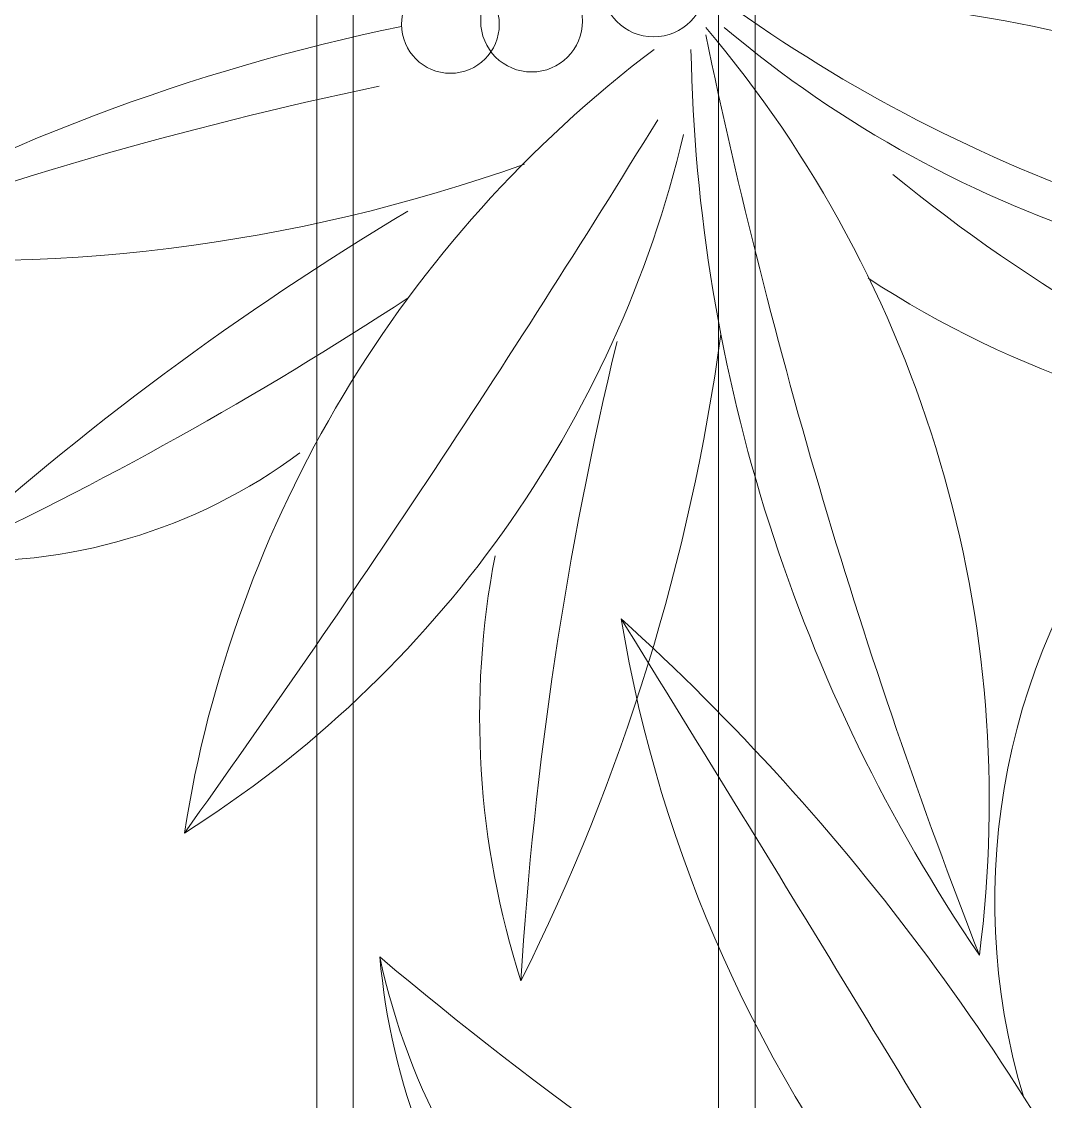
# Model space of a CAD drawing. Header units: millimetres. Extents: x 46404 to 154333, y -1327 to 55734.
# Drawn here: x 67764.2 to 68044.5, y 50816.4 to 51112.1 of the extents above; entities that cross this region are included whole.
import ezdxf

# ---------------------------------------------------------------- set-up
doc = ezdxf.new("R2010")
doc.units = ezdxf.units.MM
for name, color, linetype, lineweight in [('A-WALL', 113, 'Continuous', 18), ('G-IMPT-2', 8, 'Continuous', 18), ('L-PLNT', 71, 'Continuous', 18)]:
    doc.layers.add(name, color=color, linetype=linetype, lineweight=lineweight)

# ---------------------------------------------------------------- blocks, each defined once
blk = doc.blocks.new('CAY DUA VAN PHAT - CAY DUA VAN PHAT_dwg-2253781-TKCS_RAMP NKT 2 - MẶT BẰNG')
at = {"layer": 'G-IMPT-2'}
for centre, radius in [((-146.76, 465.48), 28.54), ((-126.9, 398.7), 27.88), ((-125.07, 354.24), 26.78)]:
    blk.add_circle(centre, radius, dxfattribs=at)
for centre, radius, start, end in [((519.72, 537.8), 657.82, 139.40241, 182.22196), ((-816.88, 994.26), 837.6, 324.19163, 358.05796), ((-595.85, 904.41), 619.15, 319.72962, 5.69701), ((-734.13, 1162.59), 893.42, 320.68015, 339.59855), ((-453.71, 887.69), 558.16, 326.90571, 356.24571), ((1139.97, -402.53), 1267.2, 115.21824, 137.85612), ((354.97, 1024.5), 372.19, 230.74454, 286.70355), ((17875.27, -28108.81), 33583.9, 121.033453, 121.755144), ((300.46, -7.06), 656.38, 82.64497, 130.22753), ((-760.74, 3572.92), 3144.94, 281.76683, 291.3553), ((-128.19, 1396.14), 910.32, 271.06337, 304.27673), ((308.23, 679.24), 371.77, 282.00401, 349.47), ((76.52, 1194.14), 756.6, 279.42347, 308.93899), ((-1078.81, 1555.76), 1918.95, 319.73906, 330.06235), ((354.24, 677.65), 363.4, 274.94295, 339.21406), ((-109.01, -621.37), 1134.17, 63.40929, 82.21971), ((-208.71, -123.73), 622.53, 32.2613, 76.62972), ((-3546.81, -5190.94), 6639.96, 54.408023, 58.453572), ((421.34, 867.87), 667.4, 217.05305, 261.06763), ((521.93, 2402.9), 2013.85, 256.40514, 266.49049), ((-904.34, 89.18), 908.72, 354.36811, 19.65628), ((254.56, 841.1), 470.86, 259.15117, 287.81968), ((-1680.14, -787.22), 2038.89, 24.96732, 33.2653), ((960.91, 550.93), 1107.65, 191.63825, 209.82735), ((1370.35, 1164.74), 1623.62, 210.89916, 222.23434), ((2080.78, 773.22), 2219.8, 191.90827, 200.38503), ((-131.34, 92.71), 300.17, 356.31182, 36.63775)]:
    blk.add_arc(centre, radius, start, end, dxfattribs=at)
blk = doc.blocks.new('CAY DUA VAN PHAT - CAY DUA VAN PHAT_dwg-V22-TKCS_RAMP NKT 2 - MẶT BẰNG')
at = {"layer": 'G-IMPT-2'}
for centre, radius in [((-146.76, 465.48), 28.54), ((-126.9, 398.7), 27.88), ((-125.07, 354.24), 26.78)]:
    blk.add_circle(centre, radius, dxfattribs=at)
for centre, radius, start, end in [((519.72, 537.8), 657.82, 139.40241, 182.22196), ((-816.88, 994.26), 837.6, 324.19163, 358.05796), ((-595.85, 904.41), 619.15, 319.72962, 5.69701), ((-734.13, 1162.59), 893.42, 320.68015, 339.59855), ((-453.71, 887.69), 558.16, 326.90571, 356.24571), ((1139.97, -402.53), 1267.2, 115.21824, 137.85612), ((354.97, 1024.5), 372.19, 230.74454, 286.70355), ((17875.27, -28108.81), 33583.9, 121.033453, 121.755144), ((300.46, -7.06), 656.38, 82.64497, 130.22753), ((-760.74, 3572.92), 3144.94, 281.76683, 291.3553), ((-128.19, 1396.14), 910.32, 271.06337, 304.27673), ((308.23, 679.24), 371.77, 282.00401, 349.47), ((76.52, 1194.14), 756.6, 279.42347, 308.93899), ((-1078.81, 1555.76), 1918.95, 319.73906, 330.06235), ((354.24, 677.65), 363.4, 274.94295, 339.21406), ((-109.01, -621.37), 1134.17, 63.40929, 82.21971), ((-208.71, -123.73), 622.53, 32.2613, 76.62972), ((-3546.81, -5190.94), 6639.96, 54.408023, 58.453572), ((421.34, 867.87), 667.4, 217.05305, 261.06763), ((521.93, 2402.9), 2013.85, 256.40514, 266.49049), ((-904.34, 89.18), 908.72, 354.36811, 19.65628), ((254.56, 841.1), 470.86, 259.15117, 287.81968), ((-1680.14, -787.22), 2038.89, 24.96732, 33.2653), ((960.91, 550.93), 1107.65, 191.63825, 209.82735), ((1370.35, 1164.74), 1623.62, 210.89916, 222.23434), ((2080.78, 773.22), 2219.8, 191.90827, 200.38503), ((-131.34, 92.71), 300.17, 356.31182, 36.63775)]:
    blk.add_arc(centre, radius, start, end, dxfattribs=at)
blk = doc.blocks.new('CAY DUA VAN PHAT - CAY DUA VAN PHAT-V23-TKCS_RAMP NKT 2 - MẶT BẰNG')
at = {"xscale": 0.5, "yscale": 0.5, "zscale": 0.5}
for name in ['CAY DUA VAN PHAT - CAY DUA VAN PHAT_dwg-2253781-TKCS_RAMP NKT 2 - MẶT BẰNG', 'CAY DUA VAN PHAT - CAY DUA VAN PHAT_dwg-V22-TKCS_RAMP NKT 2 - MẶT BẰNG']:
    blk.add_blockref(name, (-151.82, -370.52), dxfattribs=at)

msp = doc.modelspace()

# ---------------------------------------------------------------- linework, layer by layer
at = {"layer": 'A-WALL'}
for p, q in [((67845, 50547.93), (67845, 54683.33)), ((67855, 50557.93), (67855, 54683.33)), ((67955, 54683.33), (67955, 50657.93)), ((67965, 54683.33), (67965, 50667.93))]:
    msp.add_line(p, q, dxfattribs=at)

# ---------------------------------------------------------------- block references
at = {"layer": 'L-PLNT', "rotation": 269.9999999999997}
msp.add_blockref('CAY DUA VAN PHAT - CAY DUA VAN PHAT-V23-TKCS_RAMP NKT 2 - MẶT BẰNG', (68075, 50896.94), dxfattribs=at)

doc.saveas('drawing.dxf')
